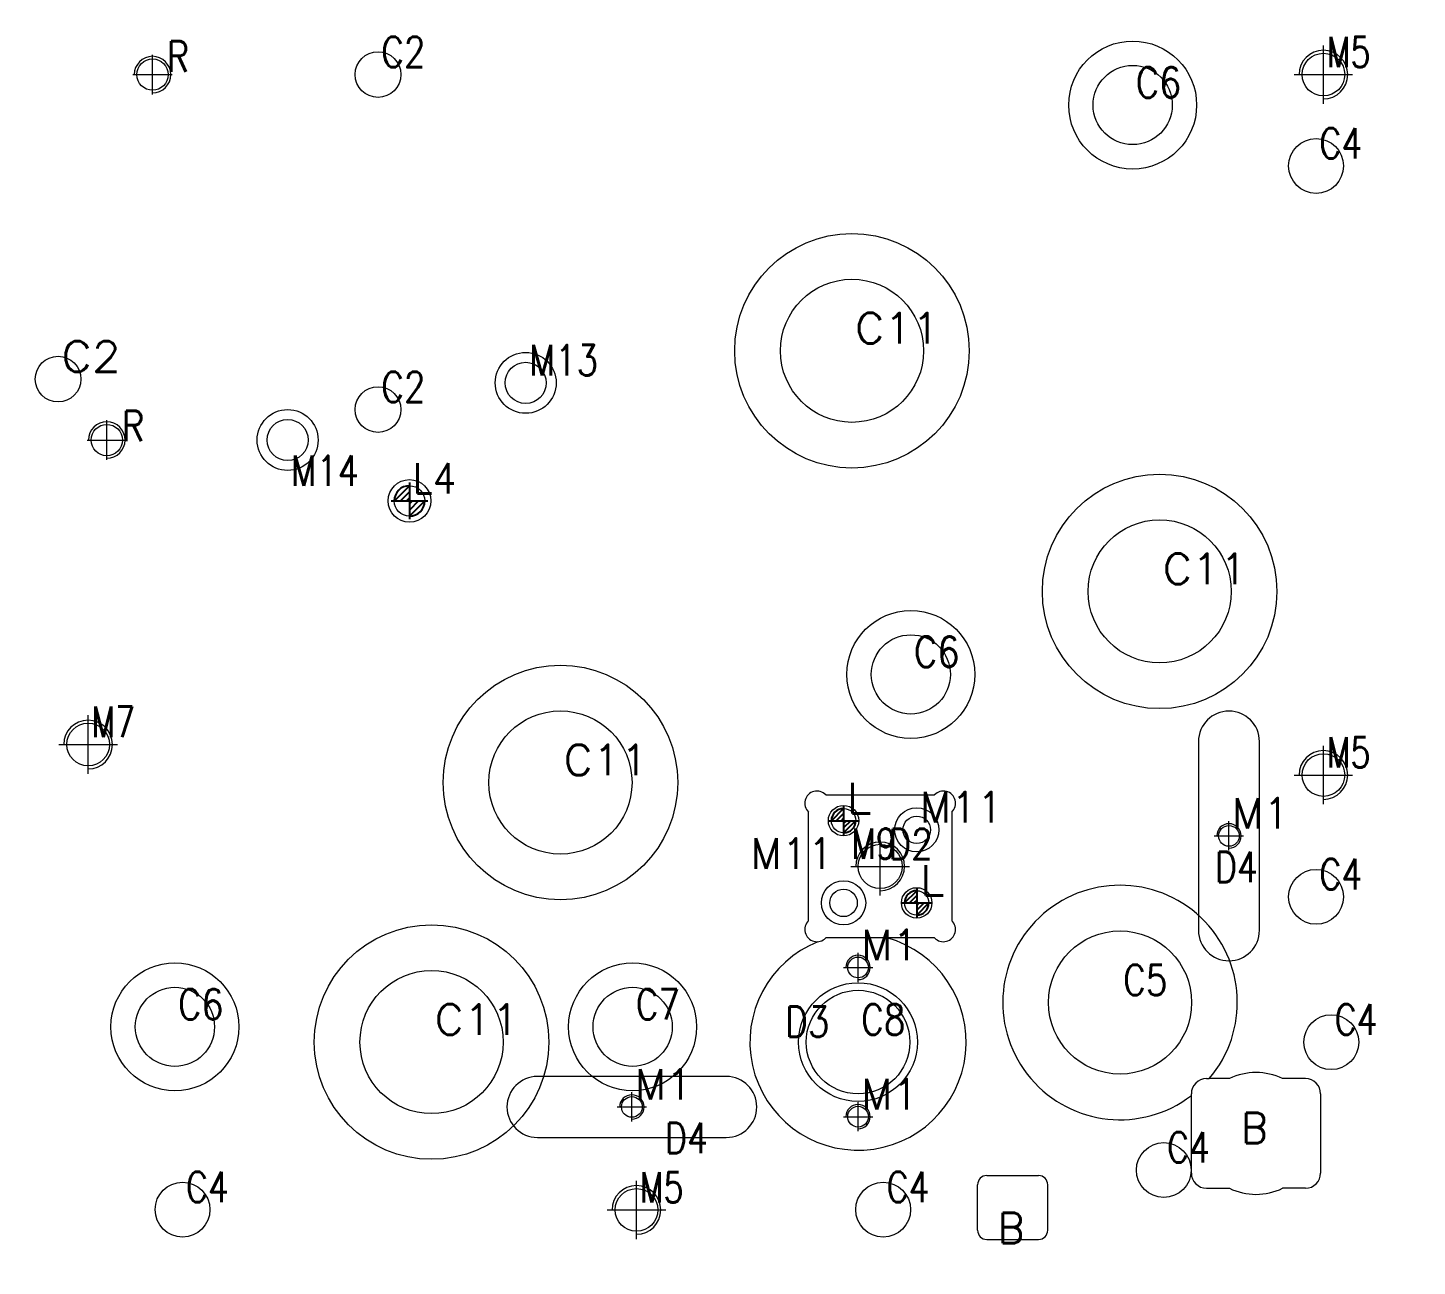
# Model space of a CAD drawing. Header units: millimetres. Extents: x 10529 to 13062, y 71179 to 72595.
# Drawn here: x 11251.4 to 11707.5, y 71539.7 to 71946.4 of the extents above; entities that cross this region are included whole.
import ezdxf

# ---------------------------------------------------------------- set-up
doc = ezdxf.new("R2010")
doc.units = ezdxf.units.MM
for name, pattern in [('CENTER', [0]), ('DASHED', [0]), ('HIDDEN', [0])]:
    doc.linetypes.add(name, pattern=pattern)
for name, color, linetype in [('CENTER', 1, 'CENTER'), ('dim', 4, 'Continuous'), ('UP', 7, 'Continuous'), ('UP_O', 40, 'Continuous')]:
    doc.layers.add(name, color=color, linetype=linetype)
doc.styles.add('_PUG_ERP', font='txt')
doc.styles.add('chinesef_fs', font='txt.shx', dxfattribs={"bigfont": 'gbcbig.shx'})
doc.dimstyles.new('_PUG_ERP', dxfattribs={"dimtxt": 8, "dimasz": 1.5, "dimexe": 0.5, "dimexo": 0.5, "dimgap": 0.5, "dimtad": 1, "dimtxsty": '_PUG_ERP', "dimblk": 'CLOSEDBLANK', "dimcen": 0, "dimclrd": 4, "dimclre": 4, "dimclrt": 3, "dimazin": 3, "dimtfac": 1, "dimtmove": 0, "dimatfit": 3, "dimldrblk": 'CLOSEDBLANK', "dimlwd": 9, "dimlwe": 9})

# ---------------------------------------------------------------- blocks, each defined once
blk = doc.blocks.new('*D735')
at = {"layer": 'Defpoints', "color": 0}
for p in [(12001.2, 72456), (12016.2, 72456), (10601.2, 71406)]:
    blk.add_point(p, dxfattribs=at)
at = {"layer": 'dim', "color": 4, "lineweight": 9}
for p, q in [((12001.7, 72456), (12010.2, 72456)), ((12010.2, 72456), (12013.2, 72456)), ((12013.2, 72456), (12043.75, 72456))]:
    blk.add_line(p, q, dxfattribs=at)
at = {"layer": 'dim', "color": 3, "lineweight": 13, "insert": (12030.22, 72460.5), "char_height": 8, "attachment_point": 5, "style": '_PUG_ERP'}
blk.add_mtext('1050', dxfattribs=at)
blk = doc.blocks.new('_ClosedBlank')
blk = doc.blocks.new('*D738')
at = {"layer": 'Defpoints', "color": 0}
for p in [(12001.2, 72471), (12001.2, 72456), (10601.2, 71406)]:
    blk.add_point(p, dxfattribs=at)
at = {"layer": 'dim', "color": 4, "lineweight": 9}
blk.add_line((12001.2, 72456.5), (12001.2, 72498.55), dxfattribs=at)
at = {"layer": 'dim', "color": 3, "lineweight": 13, "insert": (11996.7, 72485.02), "char_height": 8, "attachment_point": 5, "rotation": 90, "style": '_PUG_ERP'}
blk.add_mtext('1400', dxfattribs=at)
blk = doc.blocks.new('pg_hx_L0')
at = {"color": 230}
for p, q in [((-0.5, -0.003), (0, 0.497)), ((0, 0.6), (0, -0.6)), ((-0.6, 0), (0.6, 0)), ((-0.3, 0), (0, 0.3)), ((-0.1, 0), (0, 0.1)), ((0.5, 0.003), (0, -0.497)), ((0.1, 0), (0, -0.1)), ((0.3, 0), (0, -0.3))]:
    blk.add_line(p, q, dxfattribs=at)
for start, end in [(90, 180), (270, 0)]:
    blk.add_arc((0, 0), 0.5, start, end, dxfattribs=at)
blk = doc.blocks.new('pg_hx_LLL0')
blk.add_blockref('pg_hx_L0', (0, 0))
blk = doc.blocks.new('*D744')
at = {"layer": 'Defpoints', "color": 0}
for p in [(11825.7, 72495.1), (11821.2, 72396), (10601.2, 71406)]:
    blk.add_point(p, dxfattribs=at)
at = {"layer": 'dim', "color": 4, "lineweight": 9}
for p, q in [((11825.7, 72492.1), (11825.7, 72522.64)), ((11821.2, 72489.1), (11825.7, 72492.1)), ((11821.2, 72396.5), (11821.2, 72489.1))]:
    blk.add_line(p, q, dxfattribs=at)
at = {"layer": 'dim', "color": 3, "lineweight": 13, "insert": (11821.2, 72509.12), "char_height": 8, "attachment_point": 5, "rotation": 90, "style": '_PUG_ERP'}
blk.add_mtext('1220', dxfattribs=at)

msp = doc.modelspace()

# ---------------------------------------------------------------- linework, layer by layer
at = {"layer": 'CENTER', "color": 1, "linetype": 'CENTER', "lineweight": 13}
for p, q in [((11292.34, 71924.508), (11292.34, 71937.49)), ((11285.849, 71930.999), (11298.831, 71930.999)), ((11277.34, 71804.508), (11277.34, 71817.49)), ((11270.849, 71810.999), (11283.831, 71810.999))]:
    msp.add_line(p, q, dxfattribs=at)
at = {"layer": 'UP', "color": 2, "linetype": 'DASHED', "lineweight": 13, "ltscale": 1.505038}
for p, q in [((11635.698, 71712), (11635.698, 71650)), ((11655.698, 71650), (11655.698, 71712)), ((11480.698, 71602), (11418.698, 71602)), ((11418.698, 71582), (11480.698, 71582))]:
    msp.add_line(p, q, dxfattribs=at)
at = {"layer": 'UP', "color": 31, "linetype": 'DASHED', "lineweight": 13, "ltscale": 1.505038}
for p, q in [((11513.353, 71694.5), (11549.043, 71694.5)), ((11507.698, 71653.155), (11507.698, 71688.845)), ((11554.698, 71688.845), (11554.698, 71653.155)), ((11549.043, 71647.5), (11513.353, 71647.5))]:
    msp.add_line(p, q, dxfattribs=at)
at = {"layer": 'UP', "color": 31, "linetype": 'Continuous', "lineweight": 18}
for p, q in [((11638.358, 71601.3), (11639.227, 71601.3)), ((11645.862, 71601.3), (11639.227, 71601.3)), ((11670.798, 71601.3), (11663.294, 71601.3)), ((11633.358, 71595.735), (11633.358, 71596.3)), ((11633.358, 71570.3), (11633.358, 71595.735)), ((11675.798, 71596.3), (11675.798, 71570.3)), ((11566.199, 71569.45), (11583.199, 71569.45)), ((11563.199, 71551.499), (11563.199, 71566.45)), ((11586.199, 71551.499), (11586.199, 71566.45)), ((11638.358, 71565.3), (11645.859, 71565.3)), ((11670.798, 71565.3), (11663.298, 71565.3)), ((11566.199, 71548.499), (11583.199, 71548.499))]:
    msp.add_line(p, q, dxfattribs=at)
at = {"layer": 'UP', "color": 42, "linetype": 'Continuous', "lineweight": 18}
for centre, radius in [((11614.098, 71921), 21), ((11366.368, 71931), 7.5), ((11614.098, 71921), 13), ((11674.298, 71901), 9), ((11521.948, 71840.308), 38.5), ((11521.948, 71840.308), 23.5), ((11261.35, 71831), 7.5), ((11414.846, 71829.775), 10), ((11414.846, 71829.775), 6.753), ((11366.368, 71821), 7.5), ((11336.698, 71811), 10), ((11336.698, 71811), 6.753), ((11622.948, 71761.3), 38.5), ((11376.698, 71791), 7), ((11622.948, 71761.3), 23.5), ((11541.275, 71734.028), 21), ((11541.275, 71734.028), 13), ((11426.246, 71698.545), 38.5), ((11426.246, 71698.545), 23.5), ((11271.198, 71711), 7.003), ((11519.198, 71686), 5), ((11543.198, 71683), 7.25), ((11543.198, 71683), 4.503), ((11531.198, 71671), 7.253), ((11674.298, 71661), 9), ((11519.198, 71659), 7.25), ((11519.198, 71659), 4.503), ((11543.198, 71659), 5), ((11383.948, 71613.3), 38.5), ((11609.948, 71626.3), 23.5), ((11299.698, 71618.3), 21), ((11383.948, 71613.3), 23.5), ((11449.948, 71618.3), 21), ((11299.698, 71618.3), 13), ((11449.948, 71618.3), 13), ((11679.298, 71613.27), 9), ((11624.298, 71571.27), 9), ((11302.198, 71558.27), 9), ((11532.198, 71558.27), 9)]:
    msp.add_circle(centre, radius, dxfattribs=at)
at = {"layer": 'UP', "color": 30, "linetype": 'DASHED', "lineweight": 13, "ltscale": 1.505038}
for centre, radius in [((11676.698, 71931), 7.003), ((11676.698, 71701), 7.003), ((11645.698, 71681), 3.403), ((11523.948, 71637.8), 3.403), ((11523.948, 71613.3), 19.5), ((11449.698, 71592), 3.403), ((11523.948, 71588.8), 3.403), ((11451.198, 71558.185), 7.003)]:
    msp.add_circle(centre, radius, dxfattribs=at)
at = {"layer": 'UP', "color": 2, "linetype": 'Continuous', "lineweight": 18}
msp.add_circle((11523.948, 71613.3), 17, dxfattribs=at)
at = {"layer": 'UP', "color": 30, "linetype": 'DASHED', "lineweight": 13, "ltscale": 1.505038}
for centre, radius in [((11676.698, 71931), 8), ((11676.698, 71701), 8), ((11645.698, 71681), 4), ((11523.948, 71637.8), 4), ((11449.698, 71592), 4), ((11523.948, 71588.8), 4), ((11451.198, 71558.185), 8)]:
    msp.add_arc(centre, radius, 270, 180, dxfattribs=at)
at = {"layer": 'UP', "color": 2, "linetype": 'DASHED', "lineweight": 13, "ltscale": 1.505038}
for centre, start, end in [((11645.698, 71712), 90, 180), ((11645.698, 71712), 0, 90), ((11645.698, 71650), 180, 270), ((11645.698, 71650), 270, 0), ((11418.698, 71592), 90, 180), ((11480.698, 71592), 0, 90), ((11418.698, 71592), 180, 270), ((11480.698, 71592), 270, 0)]:
    msp.add_arc(centre, 10, start, end, dxfattribs=at)
at = {"layer": 'UP', "color": 42, "linetype": 'Continuous', "lineweight": 13}
for centre in [(11271.198, 71711), (11531.198, 71671)]:
    msp.add_arc(centre, 8, 270, 180, dxfattribs=at)
at = {"layer": 'UP', "color": 31, "linetype": 'DASHED', "lineweight": 13, "ltscale": 1.505038}
for centre, radius, start, end in [((11510.456, 71691.742), 4, 43.58493, 226.41506), ((11551.941, 71691.742), 4, 313.58493, 136.41506), ((11510.456, 71650.258), 4, 133.58494, 316.41507), ((11551.941, 71650.258), 4, 223.58494, 46.41506), ((11523.948, 71613.3), 35.5, 111.75354, 74.44715)]:
    msp.add_arc(centre, radius, start, end, dxfattribs=at)
at = {"layer": 'UP', "color": 31, "linetype": 'Continuous', "lineweight": 18}
for centre, radius, start, end in [((11609.948, 71626.3), 38.5, 319.5069, 307.44877), ((11654.578, 71583.299), 20, 64.16384, 115.83616), ((11638.358, 71596.3), 5, 90, 180), ((11670.798, 71596.3), 5, 0, 90), ((11566.199, 71566.45), 3, 90, 180), ((11583.199, 71566.45), 3, 0, 90), ((11638.358, 71570.3), 5, 180, 270), ((11670.798, 71570.3), 5, 270, 0), ((11654.578, 71583.299), 20, 244.1523, 295.8477), ((11566.199, 71551.499), 3, 180, 270), ((11583.199, 71551.499), 3, 270, 0)]:
    msp.add_arc(centre, radius, start, end, dxfattribs=at)
at = {"layer": 'UP_O', "linetype": 'CENTER', "lineweight": 13, "ltscale": 1.505038}
for p, q in [((11676.698, 71921.4), (11676.698, 71940.6)), ((11667.098, 71931), (11686.298, 71931)), ((11271.198, 71701.4), (11271.198, 71720.6)), ((11261.598, 71711), (11280.798, 71711)), ((11676.698, 71691.4), (11676.698, 71710.6)), ((11667.098, 71701), (11686.298, 71701)), ((11645.698, 71676.2), (11645.698, 71685.8)), ((11640.898, 71681), (11650.498, 71681)), ((11531.198, 71661.4), (11531.198, 71680.6)), ((11521.598, 71671), (11540.798, 71671)), ((11523.948, 71633), (11523.948, 71642.6)), ((11519.148, 71637.8), (11528.748, 71637.8)), ((11449.698, 71587.2), (11449.698, 71596.8)), ((11444.898, 71592), (11454.498, 71592)), ((11523.948, 71584), (11523.948, 71593.6)), ((11519.148, 71588.8), (11528.748, 71588.8)), ((11451.198, 71548.585), (11451.198, 71567.785)), ((11441.598, 71558.185), (11460.798, 71558.185))]:
    msp.add_line(p, q, dxfattribs=at)
at = {"layer": 'UP_O', "color": 6, "linetype": 'HIDDEN', "lineweight": 13, "ltscale": 0.5}
for centre in [(11292.34, 71930.999), (11277.34, 71810.999)]:
    msp.add_circle(centre, 5.15, dxfattribs=at)
at = {"layer": 'UP_O', "linetype": 'Continuous', "lineweight": 18}
for centre, radius in [((11376.698, 71791), 5), ((11519.198, 71686), 4), ((11543.198, 71659), 4)]:
    msp.add_circle(centre, radius, dxfattribs=at)
at = {"layer": 'UP_O', "color": 6, "linetype": 'HIDDEN', "lineweight": 13, "ltscale": 0.5}
for centre in [(11292.34, 71930.999), (11277.34, 71810.999)]:
    msp.add_arc(centre, 6, 270, 180, dxfattribs=at)

# ---------------------------------------------------------------- block references
at = {"layer": 'UP', "lineweight": 13, "ltscale": 1.505038}
for p, xscale, yscale, zscale in [((11376.698, 71791), 10, 10, 10), ((11519.198, 71686), 8, 8, 8), ((11543.198, 71659), 8, 8, 8)]:
    msp.add_blockref('pg_hx_LLL0', p, dxfattribs=dict(at, xscale=xscale, yscale=yscale, zscale=zscale))

# ---------------------------------------------------------------- texts
at = {"layer": 'dim', "color": 6, "lineweight": 13, "style": 'chinesef_fs', "width": 0.8114}
for p in [(11297.039, 71931.929), (11282.305, 71810.625)]:
    msp.add_text('R', height=10, dxfattribs=at).set_placement(p)
at = {"layer": 'dim', "color": 4, "lineweight": 13, "style": 'chinesef_fs'}
for s, width, p in [('C2', 0.825, (11367.451, 71933.438)), ('M5', 0.7599, (11677.791, 71933.443)), ('C6', 0.8493, (11615.136, 71923.416)), ('C4', 0.8021, (11675.411, 71903.453)), ('C11', 1.0625, (11522.986, 71842.724)), ('C2', 1.1106, (11262.423, 71833.433)), ('M13', 0.8264, (11415.979, 71832.238)), ('C2', 0.825, (11367.451, 71823.438)), ('M14', 0.8114, (11337.831, 71795.913)), ('L4', 0.9023, (11377.771, 71793.433)), ('C11', 1.0625, (11623.986, 71763.716)), ('C6', 0.8493, (11542.313, 71736.444)), ('M7', 0.7599, (11272.291, 71713.443)), ('M5', 0.7599, (11677.791, 71703.443)), ('C11', 1.0625, (11427.284, 71700.961)), ('L', 1.1211, (11520.231, 71688.413)), ('M11', 0.9917, (11544.276, 71685.435)), ('M1', 0.9957, (11646.711, 71683.403)), ('M9', 0.7804, (11521.761, 71673.443)), ('D2', 0.825, (11533.972, 71673.363)), ('M11', 0.9917, (11488.686, 71670.21)), ('D4', 0.8021, (11641.101, 71665.813)), ('C4', 0.8021, (11675.411, 71663.453)), ('L', 1.1211, (11544.231, 71661.413)), ('M1', 0.9957, (11524.961, 71640.203)), ('C5', 0.825, (11610.986, 71628.716)), ('C6', 0.8493, (11300.736, 71620.716)), ('C7', 0.825, (11450.986, 71620.716)), ('C11', 1.0625, (11384.986, 71615.716)), ('D3', 0.825, (11500.031, 71615.013)), ('C8', 0.825, (11524.986, 71615.716)), ('C4', 0.8021, (11680.411, 71615.723)), ('M1', 0.9957, (11450.711, 71594.403)), ('M1', 0.9957, (11524.961, 71591.203)), ('B', 0.9609, (11649.719, 71580.092)), ('D4', 0.8021, (11460.601, 71576.813)), ('C4', 0.8021, (11625.411, 71573.724)), ('C4', 0.8021, (11303.311, 71560.723)), ('M5', 0.7599, (11452.291, 71560.628)), ('C4', 0.8021, (11533.311, 71560.723)), ('B', 0.9609, (11569.84, 71547.243))]:
    msp.add_text(s, height=10, dxfattribs=dict(at, width=width)).set_placement(p)

# ---------------------------------------------------------------- dimensions: what is measured, and where the dimension line sits
at = {"layer": 'dim', "lineweight": 13}
for feature_location, offset, dtype, picture, middle in [((11821.198, 72396), (4.5, 99.096), 1, '*D744', (11821.198, 72509.12)), ((12001.198, 72456), (0, 15), 1, '*D738', (11996.698, 72485.024)), ((12001.198, 72456), (15, 0), 0, '*D735', (12030.222, 72460.5))]:
    dim = msp.add_ordinate_dim(feature_location=feature_location, offset=offset, dtype=dtype, origin=(10601.198, 71406), dimstyle='_PUG_ERP', dxfattribs=at)
    dim.commit()
    dim.dimension.update_dxf_attribs({"geometry": picture, "text_midpoint": middle})

doc.saveas('drawing.dxf')
